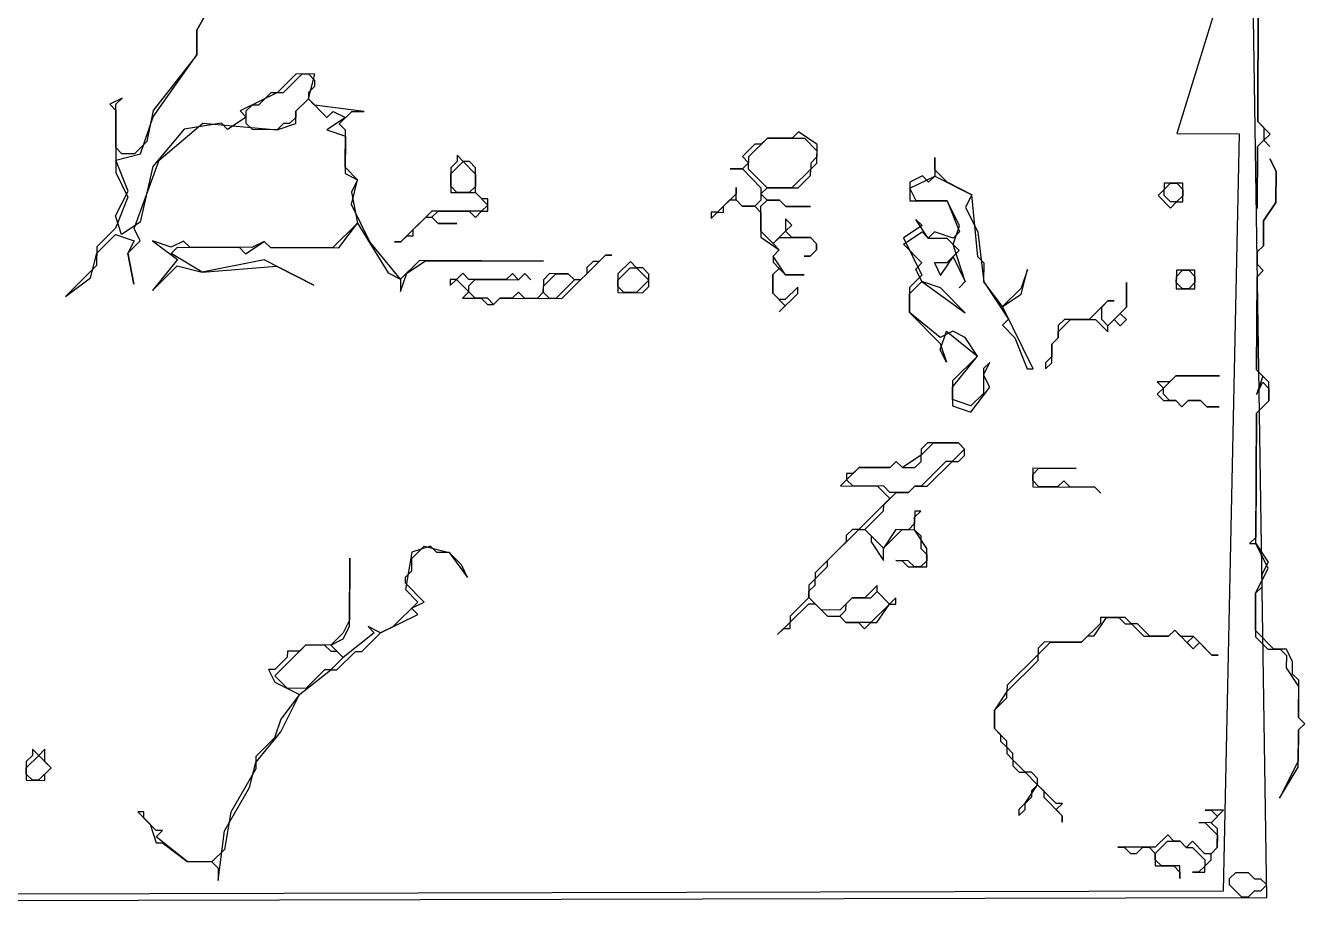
# Model space of a CAD drawing. Header units: inches. Extents: x 0 to 116, y 0 to 63.
# Drawn here: x 43.2 to 55.67, y 8.38 to 17.01 of the extents above; entities that cross this region are included whole.
import ezdxf

# ---------------------------------------------------------------- set-up
doc = ezdxf.new("R2010")
doc.units = ezdxf.units.IN

msp = doc.modelspace()

# ---------------------------------------------------------------- linework, layer by layer
for points in [[(55.15261, 34.31957), (54.97356, 20.97182), (54.00823, 21.21764), (54.97304, 20.85103), (55.02158, 18.13279), (52.60217, 17.35814), (55.02079, 17.95159), (54.4081, 15.96104), (55.01209, 15.95841), (54.85914, 8.59021), (19.58482, 8.50252), (19.45576, 34.29413), (19.34217, 8.26197), (57.45341, 7.91448), (19.34243, 8.32237), (19.51615, 34.29386), (19.58456, 8.44212), (55.28167, 8.52796), (54.90679, 33.35423), (55.22992, 24.35314), (56.92058, 24.22496), (56.85043, 21.99044), (56.98098, 24.2247), (55.23018, 24.41354)], [(55.15261, 34.31957), (54.97356, 20.97182), (54.00823, 21.21764), (54.97304, 20.85103), (55.02158, 18.13279), (52.60217, 17.35814), (55.02079, 17.95159), (54.4081, 15.96104), (55.01209, 15.95841), (54.85914, 8.59021), (19.58482, 8.50252), (19.45576, 34.29413), (19.34217, 8.26197), (57.45341, 7.91448), (19.34243, 8.32237), (19.51615, 34.29386), (19.58456, 8.44212), (55.28167, 8.52796), (54.90679, 33.35423), (55.22992, 24.35314), (56.92058, 24.22496), (56.85043, 21.99044), (56.98098, 24.2247), (55.23018, 24.41354)], [(43.58948, 14.37743), (43.83187, 14.55758), (43.89332, 14.79891), (44.07531, 14.97932), (44.25625, 14.91813), (44.19532, 14.79759), (44.2544, 14.49533), (44.19532, 14.79759), (44.31665, 14.91787), (44.25678, 15.03893), (44.50127, 15.70227), (44.92565, 16.06282), (45.65018, 15.99926), (45.83164, 16.05887), (45.83217, 16.17967), (45.95349, 16.29994), (46.1339, 16.11795), (46.19456, 16.17808), (46.3151, 16.11716), (46.13337, 15.99715), (46.31431, 15.93596), (46.31273, 15.57356), (46.43326, 15.51264), (46.37234, 15.3921), (46.43142, 15.08984), (46.18877, 14.8493), (45.58477, 14.85193), (45.52464, 14.9126), (45.40357, 14.85272), (44.79958, 14.85536), (44.73944, 14.91602), (44.61838, 14.85615), (44.43745, 14.91734), (44.67825, 14.73509), (44.43534, 14.43414), (44.67799, 14.67469), (44.91932, 14.61323), (45.64438, 14.67047), (46.00599, 14.48769), (45.52385, 14.7314), (44.91932, 14.61323), (44.61812, 14.79575), (44.67878, 14.85589), (45.28277, 14.85325), (45.34291, 14.79259), (45.52464, 14.9126), (45.58477, 14.85193), (46.24917, 14.84903), (46.43142, 15.08984), (46.73131, 14.60533), (46.85184, 14.5444), (46.85131, 14.4236), (46.91251, 14.60454), (47.09423, 14.72455), (48.24182, 14.71954), (47.03383, 14.72481), (46.85184, 14.5444), (46.55143, 14.90812), (46.37181, 15.2713), (46.43326, 15.51264), (46.31299, 15.63396), (46.31457, 15.99636), (46.25444, 16.05702), (46.37576, 16.17729), (46.49656, 16.17677), (46.01363, 16.23927), (45.95349, 16.29994), (46.01495, 16.54127), (45.83375, 16.54206), (45.65176, 16.36165), (45.28857, 16.18204), (45.34871, 16.12137), (45.16698, 16.00137), (45.10685, 16.06203), (44.74419, 16.00321), (44.44061, 15.64213), (44.31744, 15.09906), (44.13571, 14.97906), (44.0761, 15.16052), (44.19796, 15.40159), (44.07848, 15.70411), (44.32034, 15.76346), (44.44272, 16.12533), (44.86815, 16.72748), (44.8692, 16.96907), (45.17357, 17.51135), (44.8692, 16.96907), (44.86815, 16.72748), (44.44298, 16.18573), (44.38126, 15.88399), (44.25994, 15.76372), (44.13914, 15.76425), (44.079, 15.82491), (44.08085, 16.24771), (44.14151, 16.30784), (44.02045, 16.24797), (44.08058, 16.18731), (44.07795, 15.58331), (44.19769, 15.34119), (44.07558, 15.03972), (43.89359, 14.85931), (43.8928, 14.67811)], [(43.58948, 14.37743), (43.83187, 14.55758), (43.89332, 14.79891), (44.07531, 14.97932), (44.25625, 14.91813), (44.19532, 14.79759), (44.2544, 14.49533), (44.19532, 14.79759), (44.31665, 14.91787), (44.25678, 15.03893), (44.50127, 15.70227), (44.92565, 16.06282), (45.65018, 15.99926), (45.83164, 16.05887), (45.83217, 16.17967), (45.95349, 16.29994), (46.1339, 16.11795), (46.19456, 16.17808), (46.3151, 16.11716), (46.13337, 15.99715), (46.31431, 15.93596), (46.31273, 15.57356), (46.43326, 15.51264), (46.37234, 15.3921), (46.43142, 15.08984), (46.18877, 14.8493), (45.58477, 14.85193), (45.52464, 14.9126), (45.40357, 14.85272), (44.79958, 14.85536), (44.73944, 14.91602), (44.61838, 14.85615), (44.43745, 14.91734), (44.67825, 14.73509), (44.43534, 14.43414), (44.67799, 14.67469), (44.91932, 14.61323), (45.64438, 14.67047), (46.00599, 14.48769), (45.52385, 14.7314), (44.91932, 14.61323), (44.61812, 14.79575), (44.67878, 14.85589), (45.28277, 14.85325), (45.34291, 14.79259), (45.52464, 14.9126), (45.58477, 14.85193), (46.24917, 14.84903), (46.43142, 15.08984), (46.73131, 14.60533), (46.85184, 14.5444), (46.85131, 14.4236), (46.91251, 14.60454), (47.09423, 14.72455), (48.24182, 14.71954), (47.03383, 14.72481), (46.85184, 14.5444), (46.55143, 14.90812), (46.37181, 15.2713), (46.43326, 15.51264), (46.31299, 15.63396), (46.31457, 15.99636), (46.25444, 16.05702), (46.37576, 16.17729), (46.49656, 16.17677), (46.01363, 16.23927), (45.95349, 16.29994), (46.01495, 16.54127), (45.83375, 16.54206), (45.65176, 16.36165), (45.28857, 16.18204), (45.34871, 16.12137), (45.16698, 16.00137), (45.10685, 16.06203), (44.74419, 16.00321), (44.44061, 15.64213), (44.31744, 15.09906), (44.13571, 14.97906), (44.0761, 15.16052), (44.19796, 15.40159), (44.07848, 15.70411), (44.32034, 15.76346), (44.44272, 16.12533), (44.86815, 16.72748), (44.8692, 16.96907), (45.17357, 17.51135), (44.8692, 16.96907), (44.86815, 16.72748), (44.44298, 16.18573), (44.38126, 15.88399), (44.25994, 15.76372), (44.13914, 15.76425), (44.079, 15.82491), (44.08085, 16.24771), (44.14151, 16.30784), (44.02045, 16.24797), (44.08058, 16.18731), (44.07795, 15.58331), (44.19769, 15.34119), (44.07558, 15.03972), (43.89359, 14.85931), (43.8928, 14.67811)], [(46.01468, 16.48087), (46.01442, 16.42047), (45.95376, 16.36034), (45.95349, 16.29994), (45.83217, 16.17967), (45.8319, 16.11927), (45.77124, 16.05913), (45.71084, 16.05939), (45.65018, 15.99926), (45.40858, 16.00031), (45.34845, 16.06098), (45.34897, 16.18177), (45.40964, 16.24191), (45.47003, 16.24165), (45.59136, 16.36192), (45.71216, 16.36139), (45.89415, 16.5418), (45.95455, 16.54154)], [(50.72373, 15.97712), (50.66307, 15.91698), (50.42147, 15.91804), (50.36081, 15.8579), (50.30041, 15.85817), (50.17908, 15.73789), (50.23922, 15.67723), (50.17855, 15.6171), (50.05776, 15.61762), (50.17855, 15.6171), (50.35896, 15.43511), (50.35843, 15.31431), (50.29777, 15.25417), (50.17697, 15.2547), (50.11684, 15.31536), (50.11736, 15.43616), (50.1171, 15.37576), (49.93511, 15.19535), (49.87471, 15.19562), (49.87445, 15.13522), (49.93511, 15.19535), (49.99551, 15.19509), (49.99577, 15.25549), (50.05644, 15.31563), (50.11684, 15.31536), (50.17697, 15.2547), (50.29777, 15.25417), (50.35791, 15.19351), (50.35685, 14.95191), (50.53752, 14.83032), (50.47686, 14.77019), (50.4766, 14.70979), (50.53673, 14.64912), (50.47607, 14.58899), (50.47528, 14.40779), (50.59555, 14.28646), (50.53489, 14.22633), (50.71688, 14.40674), (50.71714, 14.46713), (50.59582, 14.34686), (50.53542, 14.34713), (50.47528, 14.40779), (50.47607, 14.58899), (50.53673, 14.64912), (50.59687, 14.58846), (50.77807, 14.58767), (50.59687, 14.58846), (50.47686, 14.77019), (50.53752, 14.83032), (50.47739, 14.89098), (50.53805, 14.95112), (50.84005, 14.9498), (50.90018, 14.88914), (50.89992, 14.82874), (50.83926, 14.7686), (50.77886, 14.76887), (50.83926, 14.7686), (50.89992, 14.82874), (50.90018, 14.88914), (50.84005, 14.9498), (50.65885, 14.95059), (50.59871, 15.01126), (50.65938, 15.07139), (50.59924, 15.13206), (50.59871, 15.01126), (50.47739, 14.89098), (50.35712, 15.01231), (50.35817, 15.25391), (50.41883, 15.31404), (50.53963, 15.31352), (50.59977, 15.25285), (50.84137, 15.2518), (50.59977, 15.25285), (50.53963, 15.31352), (50.41883, 15.31404), (50.3587, 15.37471), (50.41936, 15.43484), (50.72136, 15.43353), (50.84268, 15.5538), (50.84295, 15.6142), (50.90361, 15.67433), (50.9044, 15.85553)], [(50.72373, 15.97712), (50.66307, 15.91698), (50.42147, 15.91804), (50.36081, 15.8579), (50.30041, 15.85817), (50.17908, 15.73789), (50.23922, 15.67723), (50.17855, 15.6171), (50.05776, 15.61762), (50.17855, 15.6171), (50.35896, 15.43511), (50.35843, 15.31431), (50.29777, 15.25417), (50.17697, 15.2547), (50.11684, 15.31536), (50.11736, 15.43616), (50.1171, 15.37576), (49.93511, 15.19535), (49.87471, 15.19562), (49.87445, 15.13522), (49.93511, 15.19535), (49.99551, 15.19509), (49.99577, 15.25549), (50.05644, 15.31563), (50.11684, 15.31536), (50.17697, 15.2547), (50.29777, 15.25417), (50.35791, 15.19351), (50.35685, 14.95191), (50.53752, 14.83032), (50.47686, 14.77019), (50.4766, 14.70979), (50.53673, 14.64912), (50.47607, 14.58899), (50.47528, 14.40779), (50.59555, 14.28646), (50.53489, 14.22633), (50.71688, 14.40674), (50.71714, 14.46713), (50.59582, 14.34686), (50.53542, 14.34713), (50.47528, 14.40779), (50.47607, 14.58899), (50.53673, 14.64912), (50.59687, 14.58846), (50.77807, 14.58767), (50.59687, 14.58846), (50.47686, 14.77019), (50.53752, 14.83032), (50.47739, 14.89098), (50.53805, 14.95112), (50.84005, 14.9498), (50.90018, 14.88914), (50.89992, 14.82874), (50.83926, 14.7686), (50.77886, 14.76887), (50.83926, 14.7686), (50.89992, 14.82874), (50.90018, 14.88914), (50.84005, 14.9498), (50.65885, 14.95059), (50.59871, 15.01126), (50.65938, 15.07139), (50.59924, 15.13206), (50.59871, 15.01126), (50.47739, 14.89098), (50.35712, 15.01231), (50.35817, 15.25391), (50.41883, 15.31404), (50.53963, 15.31352), (50.59977, 15.25285), (50.84137, 15.2518), (50.59977, 15.25285), (50.53963, 15.31352), (50.41883, 15.31404), (50.3587, 15.37471), (50.41936, 15.43484), (50.72136, 15.43353), (50.84268, 15.5538), (50.84295, 15.6142), (50.90361, 15.67433), (50.9044, 15.85553)], [(50.42147, 15.91804), (50.78387, 15.91646), (50.90414, 15.79513), (50.90387, 15.73473), (50.84321, 15.6746), (50.84295, 15.6142), (50.66096, 15.43379), (50.41936, 15.43484), (50.23895, 15.61683), (50.23948, 15.73763)], [(47.58138, 15.62843), (47.52124, 15.68909), (47.46084, 15.68935), (47.40071, 15.75002), (47.40044, 15.68962), (47.33978, 15.62948), (47.33873, 15.38788), (47.58032, 15.38683), (47.7006, 15.2655), (47.63993, 15.20537), (47.15674, 15.20748), (46.85342, 14.9068), (46.79302, 14.90706), (46.85342, 14.9068), (46.91409, 14.96693), (46.97449, 14.96667), (46.97475, 15.02707), (47.09608, 15.14734), (47.15647, 15.14708), (47.21661, 15.08641), (47.39781, 15.08562), (47.21661, 15.08641), (47.15647, 15.14708), (47.21714, 15.20721), (47.51913, 15.2059), (47.57927, 15.14523), (47.63993, 15.20537), (47.70033, 15.20511), (47.70086, 15.3259), (47.64046, 15.32617), (47.58032, 15.38683)], [(47.58138, 15.62843), (47.52124, 15.68909), (47.46084, 15.68935), (47.40071, 15.75002), (47.40044, 15.68962), (47.33978, 15.62948), (47.33873, 15.38788), (47.58032, 15.38683), (47.7006, 15.2655), (47.63993, 15.20537), (47.15674, 15.20748), (46.85342, 14.9068), (46.79302, 14.90706), (46.85342, 14.9068), (46.91409, 14.96693), (46.97449, 14.96667), (46.97475, 15.02707), (47.09608, 15.14734), (47.15647, 15.14708), (47.21661, 15.08641), (47.39781, 15.08562), (47.21661, 15.08641), (47.15647, 15.14708), (47.21714, 15.20721), (47.51913, 15.2059), (47.57927, 15.14523), (47.63993, 15.20537), (47.70033, 15.20511), (47.70086, 15.3259), (47.64046, 15.32617), (47.58032, 15.38683)], [(52.05146, 15.72972), (52.05067, 15.54853), (51.99001, 15.48839), (51.92987, 15.54905), (51.80881, 15.48918), (51.80802, 15.30798), (52.17042, 15.3064), (52.2899, 15.00388), (52.22924, 14.94374), (52.0483, 15.00493), (51.98764, 14.9448), (51.86763, 15.12652), (51.92777, 15.06586), (51.74604, 14.94585), (51.92566, 14.58266), (51.80433, 14.46239), (51.80328, 14.22079), (52.10396, 13.91748), (52.16357, 13.73602), (52.10369, 13.85708), (52.16488, 14.03801), (52.46583, 13.7951), (52.22317, 13.55455), (52.22212, 13.31296), (52.40305, 13.25177), (52.58531, 13.49257), (52.52543, 13.61364), (52.58636, 13.73417), (52.5257, 13.67404), (52.52464, 13.43244), (52.40332, 13.31217), (52.22238, 13.37336), (52.22291, 13.49416), (52.46583, 13.7951), (52.34582, 13.97682), (52.22528, 14.03775), (52.10422, 13.97788), (51.80328, 14.22079), (51.80407, 14.40199), (51.92539, 14.52226), (52.34687, 14.21842), (52.10633, 14.46107), (51.92539, 14.52226), (51.86552, 14.64333), (51.92618, 14.70346), (51.74578, 14.88545), (51.9275, 15.00546), (51.98764, 14.9448), (52.16884, 14.94401), (52.28911, 14.82268), (52.16778, 14.70241), (52.04698, 14.70293), (52.10686, 14.58187), (52.22845, 14.76254), (52.34819, 14.52042), (52.28753, 14.46028), (52.34819, 14.52042), (52.22897, 14.88334), (52.29016, 15.06428), (52.17042, 15.3064), (51.86842, 15.30772), (51.80855, 15.42878), (52.05067, 15.54853), (52.41228, 15.36575), (52.35135, 15.24521), (52.4711, 15.00309), (52.52939, 14.51963), (52.7694, 14.15618), (52.70874, 14.09604), (52.82901, 13.97472), (52.94849, 13.67219), (53.00889, 13.67193), (52.70953, 14.27724), (52.89126, 14.39725), (52.95271, 14.63858), (52.89152, 14.45765), (52.70953, 14.27724), (52.52939, 14.51963), (52.53018, 14.70083), (52.47004, 14.76149), (52.41228, 15.36575), (52.17121, 15.4876), (52.05094, 15.60893)], [(52.05146, 15.72972), (52.05067, 15.54853), (51.99001, 15.48839), (51.92987, 15.54905), (51.80881, 15.48918), (51.80802, 15.30798), (52.17042, 15.3064), (52.2899, 15.00388), (52.22924, 14.94374), (52.0483, 15.00493), (51.98764, 14.9448), (51.86763, 15.12652), (51.92777, 15.06586), (51.74604, 14.94585), (51.92566, 14.58266), (51.80433, 14.46239), (51.80328, 14.22079), (52.10396, 13.91748), (52.16357, 13.73602), (52.10369, 13.85708), (52.16488, 14.03801), (52.46583, 13.7951), (52.22317, 13.55455), (52.22212, 13.31296), (52.40305, 13.25177), (52.58531, 13.49257), (52.52543, 13.61364), (52.58636, 13.73417), (52.5257, 13.67404), (52.52464, 13.43244), (52.40332, 13.31217), (52.22238, 13.37336), (52.22291, 13.49416), (52.46583, 13.7951), (52.34582, 13.97682), (52.22528, 14.03775), (52.10422, 13.97788), (51.80328, 14.22079), (51.80407, 14.40199), (51.92539, 14.52226), (52.34687, 14.21842), (52.10633, 14.46107), (51.92539, 14.52226), (51.86552, 14.64333), (51.92618, 14.70346), (51.74578, 14.88545), (51.9275, 15.00546), (51.98764, 14.9448), (52.16884, 14.94401), (52.28911, 14.82268), (52.16778, 14.70241), (52.04698, 14.70293), (52.10686, 14.58187), (52.22845, 14.76254), (52.34819, 14.52042), (52.28753, 14.46028), (52.34819, 14.52042), (52.22897, 14.88334), (52.29016, 15.06428), (52.17042, 15.3064), (51.86842, 15.30772), (51.80855, 15.42878), (52.05067, 15.54853), (52.41228, 15.36575), (52.35135, 15.24521), (52.4711, 15.00309), (52.52939, 14.51963), (52.7694, 14.15618), (52.70874, 14.09604), (52.82901, 13.97472), (52.94849, 13.67219), (53.00889, 13.67193), (52.70953, 14.27724), (52.89126, 14.39725), (52.95271, 14.63858), (52.89152, 14.45765), (52.70953, 14.27724), (52.52939, 14.51963), (52.53018, 14.70083), (52.47004, 14.76149), (52.41228, 15.36575), (52.17121, 15.4876), (52.05094, 15.60893)], [(55.31303, 15.71549), (55.3729, 15.59443), (55.37159, 15.29243), (55.25, 15.11176), (55.24894, 14.87016), (55.18828, 14.81003), (55.18775, 14.68923), (55.24789, 14.62857), (55.18723, 14.56843), (55.18327, 13.66244), (55.24341, 13.60178), (55.18222, 13.42084), (55.24315, 13.54138), (55.30328, 13.48071), (55.30275, 13.35992), (55.18143, 13.23964), (55.17616, 12.03166), (55.11549, 11.97152), (55.17589, 11.97126), (55.2959, 11.78953), (55.23498, 11.669), (55.23445, 11.5482), (55.17379, 11.48806), (55.17194, 11.06526), (55.29221, 10.94394), (55.41301, 10.94341), (55.47315, 10.88275), (55.47262, 10.76195), (55.59263, 10.58022), (55.59131, 10.27823), (55.65145, 10.21756), (55.59078, 10.15743), (55.58947, 9.85543), (55.40669, 9.49383), (55.5892, 9.79503), (55.59078, 10.15743), (55.65145, 10.21756), (55.59131, 10.27823), (55.59289, 10.64062), (55.53276, 10.70129), (55.53328, 10.82209), (55.47341, 10.94315), (55.35261, 10.94368), (55.1722, 11.12566), (55.17379, 11.48806), (55.29564, 11.72913), (55.17589, 11.97126), (55.18143, 13.23964), (55.30275, 13.35992), (55.30354, 13.54111), (55.18327, 13.66244), (55.18723, 14.56843), (55.24789, 14.62857), (55.18775, 14.68923), (55.18828, 14.81003), (55.24894, 14.87016), (55.25, 15.11176), (55.37159, 15.29243), (55.3729, 15.59443)], [(55.31303, 15.71549), (55.3729, 15.59443), (55.37159, 15.29243), (55.25, 15.11176), (55.24894, 14.87016), (55.18828, 14.81003), (55.18775, 14.68923), (55.24789, 14.62857), (55.18723, 14.56843), (55.18327, 13.66244), (55.24341, 13.60178), (55.18222, 13.42084), (55.24315, 13.54138), (55.30328, 13.48071), (55.30275, 13.35992), (55.18143, 13.23964), (55.17616, 12.03166), (55.11549, 11.97152), (55.17589, 11.97126), (55.2959, 11.78953), (55.23498, 11.669), (55.23445, 11.5482), (55.17379, 11.48806), (55.17194, 11.06526), (55.29221, 10.94394), (55.41301, 10.94341), (55.47315, 10.88275), (55.47262, 10.76195), (55.59263, 10.58022), (55.59131, 10.27823), (55.65145, 10.21756), (55.59078, 10.15743), (55.58947, 9.85543), (55.40669, 9.49383), (55.5892, 9.79503), (55.59078, 10.15743), (55.65145, 10.21756), (55.59131, 10.27823), (55.59289, 10.64062), (55.53276, 10.70129), (55.53328, 10.82209), (55.47341, 10.94315), (55.35261, 10.94368), (55.1722, 11.12566), (55.17379, 11.48806), (55.29564, 11.72913), (55.17589, 11.97126), (55.18143, 13.23964), (55.30275, 13.35992), (55.30354, 13.54111), (55.18327, 13.66244), (55.18723, 14.56843), (55.24789, 14.62857), (55.18775, 14.68923), (55.18828, 14.81003), (55.24894, 14.87016), (55.25, 15.11176), (55.37159, 15.29243), (55.3729, 15.59443)], [(47.46084, 15.68935), (47.58112, 15.56803), (47.58059, 15.44723), (47.51993, 15.38709), (47.39913, 15.38762), (47.33899, 15.44828), (47.33952, 15.56908)], [(54.28519, 15.47838), (54.28492, 15.41798), (54.22426, 15.35784), (54.34453, 15.23651), (54.4052, 15.29665), (54.4656, 15.29639), (54.46639, 15.47759)], [(54.28519, 15.47838), (54.28492, 15.41798), (54.22426, 15.35784), (54.34453, 15.23651), (54.4052, 15.29665), (54.4656, 15.29639), (54.46639, 15.47759)], [(54.28492, 15.41798), (54.34559, 15.47811), (54.40599, 15.47785), (54.46612, 15.41719), (54.46586, 15.35679), (54.4052, 15.29665), (54.3448, 15.29691), (54.28466, 15.35758)], [(48.90648, 14.77704), (48.84608, 14.7773), (48.78541, 14.71717), (48.72501, 14.71743), (48.66435, 14.65729), (48.66409, 14.59689), (48.60343, 14.53676), (48.54303, 14.53702), (48.48289, 14.59768), (48.30169, 14.59848), (48.24103, 14.53834), (48.2405, 14.41754), (48.17984, 14.3574), (48.05904, 14.35793), (47.9989, 14.41859), (47.93824, 14.35846), (47.81744, 14.35899), (47.75678, 14.29885), (47.69664, 14.35951), (47.57584, 14.36004), (47.51571, 14.4207), (47.51597, 14.4811), (47.57664, 14.54124), (47.99943, 14.53939), (48.06009, 14.59953), (48.12023, 14.53887), (48.06009, 14.59953), (47.99943, 14.53939), (47.9393, 14.60006), (47.87863, 14.53992), (47.51624, 14.5415), (47.4561, 14.60217), (47.39544, 14.54203), (47.33504, 14.54229), (47.33477, 14.48189), (47.39544, 14.54203), (47.51571, 14.4207), (47.45505, 14.36057), (47.63624, 14.35978), (47.69638, 14.29911), (47.75678, 14.29885), (47.81744, 14.35899), (48.42144, 14.35635), (48.84608, 14.7773)], [(48.90648, 14.77704), (48.84608, 14.7773), (48.78541, 14.71717), (48.72501, 14.71743), (48.66435, 14.65729), (48.66409, 14.59689), (48.60343, 14.53676), (48.54303, 14.53702), (48.48289, 14.59768), (48.30169, 14.59848), (48.24103, 14.53834), (48.2405, 14.41754), (48.17984, 14.3574), (48.05904, 14.35793), (47.9989, 14.41859), (47.93824, 14.35846), (47.81744, 14.35899), (47.75678, 14.29885), (47.69664, 14.35951), (47.57584, 14.36004), (47.51571, 14.4207), (47.51597, 14.4811), (47.57664, 14.54124), (47.99943, 14.53939), (48.06009, 14.59953), (48.12023, 14.53887), (48.06009, 14.59953), (47.99943, 14.53939), (47.9393, 14.60006), (47.87863, 14.53992), (47.51624, 14.5415), (47.4561, 14.60217), (47.39544, 14.54203), (47.33504, 14.54229), (47.33477, 14.48189), (47.39544, 14.54203), (47.51571, 14.4207), (47.45505, 14.36057), (47.63624, 14.35978), (47.69638, 14.29911), (47.75678, 14.29885), (47.81744, 14.35899), (48.42144, 14.35635), (48.84608, 14.7773)], [(49.26808, 14.59426), (49.20795, 14.65492), (49.14755, 14.65519), (49.08741, 14.71585), (48.96609, 14.59558), (48.96529, 14.41438), (49.20689, 14.41332), (49.26756, 14.47346)], [(49.26808, 14.59426), (49.20795, 14.65492), (49.14755, 14.65519), (49.08741, 14.71585), (48.96609, 14.59558), (48.96529, 14.41438), (49.20689, 14.41332), (49.26756, 14.47346)], [(48.48289, 14.59768), (48.54303, 14.53702), (48.36104, 14.35661), (48.30064, 14.35688), (48.2405, 14.41754), (48.24077, 14.47794), (48.36209, 14.59821)], [(49.08715, 14.65545), (49.14755, 14.65519), (49.26782, 14.53386), (49.14649, 14.41359), (49.02569, 14.41411), (48.96556, 14.47478), (48.96582, 14.53518)], [(54.4023, 14.63226), (54.40151, 14.45106), (54.5827, 14.45027), (54.5835, 14.63147)], [(54.4023, 14.63226), (54.40151, 14.45106), (54.5827, 14.45027), (54.5835, 14.63147)], [(54.40203, 14.57186), (54.4627, 14.63199), (54.5231, 14.63173), (54.58323, 14.57107), (54.58297, 14.51067), (54.52231, 14.45053), (54.46191, 14.4508), (54.40177, 14.51146)], [(53.91857, 14.51357), (53.91752, 14.27197), (53.73553, 14.09156), (53.6754, 14.15222), (53.67592, 14.27302), (53.73659, 14.33316), (53.79699, 14.3329), (53.73659, 14.33316), (53.5546, 14.15275), (53.313, 14.15381), (53.25234, 14.09367), (53.25181, 13.97287), (53.19115, 13.91273), (53.19062, 13.79194), (53.12996, 13.7318), (53.12969, 13.6714), (53.19036, 13.73154), (53.19115, 13.91273), (53.25181, 13.97287), (53.25207, 14.03327), (53.3734, 14.15354), (53.615, 14.15249), (53.73527, 14.03116), (53.73553, 14.09156), (53.79619, 14.1517), (53.85633, 14.09103), (53.91699, 14.15117), (53.85686, 14.21183), (53.91752, 14.27197)], [(53.91857, 14.51357), (53.91752, 14.27197), (53.73553, 14.09156), (53.6754, 14.15222), (53.67592, 14.27302), (53.73659, 14.33316), (53.79699, 14.3329), (53.73659, 14.33316), (53.5546, 14.15275), (53.313, 14.15381), (53.25234, 14.09367), (53.25181, 13.97287), (53.19115, 13.91273), (53.19062, 13.79194), (53.12996, 13.7318), (53.12969, 13.6714), (53.19036, 13.73154), (53.19115, 13.91273), (53.25181, 13.97287), (53.25207, 14.03327), (53.3734, 14.15354), (53.615, 14.15249), (53.73527, 14.03116), (53.73553, 14.09156), (53.79619, 14.1517), (53.85633, 14.09103), (53.91699, 14.15117), (53.85686, 14.21183), (53.91752, 14.27197)], [(54.21636, 13.54586), (54.27649, 13.48519), (54.21583, 13.42506), (54.27596, 13.3644), (54.39676, 13.36387), (54.4569, 13.30321), (54.51756, 13.36334), (54.63836, 13.36281), (54.6985, 13.30215), (54.8193, 13.30162), (54.6985, 13.30215), (54.63836, 13.36281), (54.51756, 13.36334), (54.4569, 13.30321), (54.39676, 13.36387), (54.33636, 13.36413), (54.27623, 13.4248), (54.27649, 13.48519), (54.39782, 13.60547), (54.82061, 13.60362), (54.39782, 13.60547), (54.33715, 13.54533)], [(54.21636, 13.54586), (54.27649, 13.48519), (54.21583, 13.42506), (54.27596, 13.3644), (54.39676, 13.36387), (54.4569, 13.30321), (54.51756, 13.36334), (54.63836, 13.36281), (54.6985, 13.30215), (54.8193, 13.30162), (54.6985, 13.30215), (54.63836, 13.36281), (54.51756, 13.36334), (54.4569, 13.30321), (54.39676, 13.36387), (54.33636, 13.36413), (54.27623, 13.4248), (54.27649, 13.48519), (54.39782, 13.60547), (54.82061, 13.60362), (54.39782, 13.60547), (54.33715, 13.54533)], [(52.28094, 12.9503), (51.97894, 12.95161), (51.91828, 12.89148), (51.91801, 12.83108), (51.73629, 12.71107), (51.67615, 12.77173), (51.61549, 12.7116), (51.31349, 12.71292), (51.25283, 12.65278), (51.19243, 12.65304), (51.19217, 12.59264), (51.1315, 12.53251), (51.4939, 12.53093), (51.61417, 12.4096), (51.31086, 12.10892), (51.25046, 12.10919), (51.1898, 12.04905), (51.18953, 11.98865), (50.88622, 11.68797), (50.88595, 11.62757), (50.82529, 11.56744), (50.82476, 11.44664), (50.64277, 11.26623), (50.64251, 11.20583), (50.52118, 11.08556), (50.58185, 11.14569), (50.64225, 11.14543), (50.64251, 11.20583), (50.8245, 11.38624), (50.8849, 11.38597), (51.00517, 11.26465), (51.12597, 11.26412), (51.18611, 11.20346), (51.3069, 11.20293), (51.36704, 11.14227), (51.4277, 11.2024), (51.4881, 11.20214), (51.60969, 11.38281), (51.67009, 11.38255), (51.67036, 11.44295), (51.60969, 11.38281), (51.48942, 11.50414), (51.48968, 11.56454), (51.36836, 11.44426), (51.24756, 11.44479), (51.12623, 11.32452), (50.94504, 11.32531), (50.82476, 11.44664), (50.82503, 11.50704), (50.88569, 11.56717), (50.88595, 11.62757), (51.00728, 11.74784), (51.00754, 11.80824), (51.31086, 12.10892), (51.37126, 12.10866), (51.43139, 12.048), (51.43113, 11.9876), (51.55114, 11.80587), (51.55166, 11.92667), (51.73365, 12.10708), (51.85445, 12.10655), (51.91459, 12.04589), (51.91406, 11.92509), (51.9742, 11.86443), (51.97393, 11.80403), (51.91327, 11.74389), (51.85287, 11.74415), (51.79274, 11.80482), (51.67194, 11.80534), (51.73234, 11.80508), (51.79247, 11.74442), (51.97367, 11.74363), (51.97446, 11.92482), (51.85445, 12.10655), (51.85498, 12.22735), (51.91564, 12.28748), (51.85524, 12.28775), (51.85472, 12.16695), (51.79405, 12.10681), (51.67325, 12.10734), (51.55166, 11.92667), (51.37126, 12.10866), (51.55325, 12.28907), (51.55351, 12.34947), (51.67484, 12.46974), (51.79563, 12.46921), (51.8563, 12.52935), (51.9771, 12.52882), (52.21975, 12.76936), (52.28015, 12.7691), (52.34081, 12.82923), (52.34107, 12.88963)], [(52.28094, 12.9503), (51.97894, 12.95161), (51.91828, 12.89148), (51.91801, 12.83108), (51.73629, 12.71107), (51.67615, 12.77173), (51.61549, 12.7116), (51.31349, 12.71292), (51.25283, 12.65278), (51.19243, 12.65304), (51.19217, 12.59264), (51.1315, 12.53251), (51.4939, 12.53093), (51.61417, 12.4096), (51.31086, 12.10892), (51.25046, 12.10919), (51.1898, 12.04905), (51.18953, 11.98865), (50.88622, 11.68797), (50.88595, 11.62757), (50.82529, 11.56744), (50.82476, 11.44664), (50.64277, 11.26623), (50.64251, 11.20583), (50.52118, 11.08556), (50.58185, 11.14569), (50.64225, 11.14543), (50.64251, 11.20583), (50.8245, 11.38624), (50.8849, 11.38597), (51.00517, 11.26465), (51.12597, 11.26412), (51.18611, 11.20346), (51.3069, 11.20293), (51.36704, 11.14227), (51.4277, 11.2024), (51.4881, 11.20214), (51.60969, 11.38281), (51.67009, 11.38255), (51.67036, 11.44295), (51.60969, 11.38281), (51.48942, 11.50414), (51.48968, 11.56454), (51.36836, 11.44426), (51.24756, 11.44479), (51.12623, 11.32452), (50.94504, 11.32531), (50.82476, 11.44664), (50.82503, 11.50704), (50.88569, 11.56717), (50.88595, 11.62757), (51.00728, 11.74784), (51.00754, 11.80824), (51.31086, 12.10892), (51.37126, 12.10866), (51.43139, 12.048), (51.43113, 11.9876), (51.55114, 11.80587), (51.55166, 11.92667), (51.73365, 12.10708), (51.85445, 12.10655), (51.91459, 12.04589), (51.91406, 11.92509), (51.9742, 11.86443), (51.97393, 11.80403), (51.91327, 11.74389), (51.85287, 11.74415), (51.79274, 11.80482), (51.67194, 11.80534), (51.73234, 11.80508), (51.79247, 11.74442), (51.97367, 11.74363), (51.97446, 11.92482), (51.85445, 12.10655), (51.85498, 12.22735), (51.91564, 12.28748), (51.85524, 12.28775), (51.85472, 12.16695), (51.79405, 12.10681), (51.67325, 12.10734), (51.55166, 11.92667), (51.37126, 12.10866), (51.55325, 12.28907), (51.55351, 12.34947), (51.67484, 12.46974), (51.79563, 12.46921), (51.8563, 12.52935), (51.9771, 12.52882), (52.21975, 12.76936), (52.28015, 12.7691), (52.34081, 12.82923), (52.34107, 12.88963)], [(52.34107, 12.88963), (52.21975, 12.76936), (52.15935, 12.76963), (51.9167, 12.52908), (51.8563, 12.52935), (51.79563, 12.46921), (51.61444, 12.47), (51.5543, 12.53066), (51.2523, 12.53198), (51.19217, 12.59264), (51.31349, 12.71292), (51.61549, 12.7116), (51.67615, 12.77173), (51.73629, 12.71107), (51.85709, 12.71054), (51.91775, 12.77068), (51.91801, 12.83108), (52.03934, 12.95135), (52.28094, 12.9503)], [(53.00468, 12.70554), (53.00389, 12.52434), (53.60788, 12.5217), (53.66802, 12.46104), (53.60788, 12.5217), (53.36628, 12.52276), (53.30615, 12.58342), (53.24548, 12.52328), (53.06429, 12.52407), (53.00415, 12.58474), (53.00441, 12.64514), (53.06508, 12.70527), (53.42747, 12.70369)], [(53.00468, 12.70554), (53.00389, 12.52434), (53.60788, 12.5217), (53.66802, 12.46104), (53.60788, 12.5217), (53.36628, 12.52276), (53.30615, 12.58342), (53.24548, 12.52328), (53.06429, 12.52407), (53.00415, 12.58474), (53.00441, 12.64514), (53.06508, 12.70527), (53.42747, 12.70369)], [(47.44371, 11.76339), (47.32344, 11.88472), (47.20264, 11.88525), (47.14251, 11.94591), (46.96104, 11.8863), (46.89906, 11.52417), (47.01934, 11.40284), (46.77668, 11.1623), (46.65562, 11.10242), (46.53509, 11.16335), (46.59522, 11.10269), (46.29217, 10.86241), (46.1719, 10.98373), (46.29296, 11.04361), (46.35389, 11.16414), (46.35679, 11.82854), (46.35415, 11.22454), (46.29323, 11.10401), (46.1719, 10.98373), (45.9303, 10.98479), (45.86964, 10.92465), (45.74884, 10.92518), (45.74858, 10.86478), (45.62725, 10.74451), (45.56685, 10.74477), (45.62672, 10.62371), (45.86779, 10.50186), (45.68554, 10.26105), (45.62435, 10.08011), (45.44236, 9.89971), (45.44184, 9.77891), (45.19839, 9.35717), (45.13641, 8.99503), (45.01509, 8.87476), (44.77349, 8.87582), (44.47255, 9.11873), (44.53321, 9.17887), (44.47281, 9.17913), (44.35254, 9.30046), (44.3528, 9.36086), (44.2924, 9.36112), (44.41267, 9.23979), (44.47228, 9.05833), (44.53268, 9.05807), (44.77349, 8.87582), (45.01509, 8.87476), (45.07522, 8.8141), (45.07469, 8.6933), (45.1372, 9.17623), (45.38065, 9.59797), (45.4421, 9.83931), (45.68501, 10.14025), (45.86779, 10.50186), (46.17085, 10.74214), (46.23124, 10.74187), (46.41323, 10.92228), (46.47363, 10.92202), (46.65562, 11.10242), (47.01881, 11.28204), (46.95867, 11.3427), (47.07974, 11.40258), (46.89933, 11.58457), (46.89959, 11.64497), (46.96025, 11.7051), (46.96078, 11.8259), (47.08211, 11.94617), (47.32344, 11.88472), (47.50359, 11.64233)], [(47.44371, 11.76339), (47.32344, 11.88472), (47.20264, 11.88525), (47.14251, 11.94591), (46.96104, 11.8863), (46.89906, 11.52417), (47.01934, 11.40284), (46.77668, 11.1623), (46.65562, 11.10242), (46.53509, 11.16335), (46.59522, 11.10269), (46.29217, 10.86241), (46.1719, 10.98373), (46.29296, 11.04361), (46.35389, 11.16414), (46.35679, 11.82854), (46.35415, 11.22454), (46.29323, 11.10401), (46.1719, 10.98373), (45.9303, 10.98479), (45.86964, 10.92465), (45.74884, 10.92518), (45.74858, 10.86478), (45.62725, 10.74451), (45.56685, 10.74477), (45.62672, 10.62371), (45.86779, 10.50186), (45.68554, 10.26105), (45.62435, 10.08011), (45.44236, 9.89971), (45.44184, 9.77891), (45.19839, 9.35717), (45.13641, 8.99503), (45.01509, 8.87476), (44.77349, 8.87582), (44.47255, 9.11873), (44.53321, 9.17887), (44.47281, 9.17913), (44.35254, 9.30046), (44.3528, 9.36086), (44.2924, 9.36112), (44.41267, 9.23979), (44.47228, 9.05833), (44.53268, 9.05807), (44.77349, 8.87582), (45.01509, 8.87476), (45.07522, 8.8141), (45.07469, 8.6933), (45.1372, 9.17623), (45.38065, 9.59797), (45.4421, 9.83931), (45.68501, 10.14025), (45.86779, 10.50186), (46.17085, 10.74214), (46.23124, 10.74187), (46.41323, 10.92228), (46.47363, 10.92202), (46.65562, 11.10242), (47.01881, 11.28204), (46.95867, 11.3427), (47.07974, 11.40258), (46.89933, 11.58457), (46.89959, 11.64497), (46.96025, 11.7051), (46.96078, 11.8259), (47.08211, 11.94617), (47.32344, 11.88472), (47.50359, 11.64233)], [(51.60969, 11.38281), (51.4277, 11.2024), (51.18611, 11.20346), (51.12597, 11.26412), (51.18663, 11.32426), (51.1869, 11.38466), (51.24756, 11.44479), (51.42876, 11.444), (51.48942, 11.50414)], [(54.80875, 10.88565), (54.74835, 10.88591), (54.56795, 11.0679), (54.44715, 11.06843), (54.38701, 11.12909), (54.32635, 11.06895), (54.14515, 11.06974), (54.02488, 11.19107), (53.96448, 11.19133), (53.90434, 11.252), (53.66275, 11.25305), (53.66248, 11.19265), (53.48049, 11.01224), (53.1181, 11.01383), (53.05743, 10.95369), (53.05717, 10.89329), (52.75386, 10.59261), (52.75359, 10.53221), (52.632, 10.35154), (52.63121, 10.17034), (52.69135, 10.10968), (52.69108, 10.04928), (52.75122, 9.98862), (52.75096, 9.92822), (52.81109, 9.86755), (52.81083, 9.80716), (52.87096, 9.74649), (52.93136, 9.74623), (53.05164, 9.6249), (52.99097, 9.56477), (52.99071, 9.50437), (52.86938, 9.3841), (52.86912, 9.3237), (52.92978, 9.38383), (52.93005, 9.44423), (53.05164, 9.6249), (53.11177, 9.56424), (53.11151, 9.50384), (53.29192, 9.32185), (53.29165, 9.26145), (53.29192, 9.32185), (53.23178, 9.38251), (53.29244, 9.44265), (53.23204, 9.44291), (53.05164, 9.6249), (53.0519, 9.6853), (52.99176, 9.74596), (52.93136, 9.74623), (52.81109, 9.86755), (52.81136, 9.92795), (52.75122, 9.98862), (52.75148, 10.04902), (52.63121, 10.17034), (52.632, 10.35154), (52.75333, 10.47181), (52.75359, 10.53221), (53.05691, 10.83289), (53.05717, 10.89329), (53.1785, 11.01356), (53.48049, 11.01224), (53.54116, 11.07238), (53.60156, 11.07212), (53.72315, 11.25279), (53.84394, 11.25226), (53.90408, 11.1916), (53.96448, 11.19133), (54.08475, 11.07001), (54.32635, 11.06895), (54.38701, 11.12909), (54.56742, 10.9471), (54.62808, 11.00724), (54.74835, 10.88591)], [(54.80875, 10.88565), (54.74835, 10.88591), (54.56795, 11.0679), (54.44715, 11.06843), (54.38701, 11.12909), (54.32635, 11.06895), (54.14515, 11.06974), (54.02488, 11.19107), (53.96448, 11.19133), (53.90434, 11.252), (53.66275, 11.25305), (53.66248, 11.19265), (53.48049, 11.01224), (53.1181, 11.01383), (53.05743, 10.95369), (53.05717, 10.89329), (52.75386, 10.59261), (52.75359, 10.53221), (52.632, 10.35154), (52.63121, 10.17034), (52.69135, 10.10968), (52.69108, 10.04928), (52.75122, 9.98862), (52.75096, 9.92822), (52.81109, 9.86755), (52.81083, 9.80716), (52.87096, 9.74649), (52.93136, 9.74623), (53.05164, 9.6249), (52.99097, 9.56477), (52.99071, 9.50437), (52.86938, 9.3841), (52.86912, 9.3237), (52.92978, 9.38383), (52.93005, 9.44423), (53.05164, 9.6249), (53.11177, 9.56424), (53.11151, 9.50384), (53.29192, 9.32185), (53.29165, 9.26145), (53.29192, 9.32185), (53.23178, 9.38251), (53.29244, 9.44265), (53.23204, 9.44291), (53.05164, 9.6249), (53.0519, 9.6853), (52.99176, 9.74596), (52.93136, 9.74623), (52.81109, 9.86755), (52.81136, 9.92795), (52.75122, 9.98862), (52.75148, 10.04902), (52.63121, 10.17034), (52.632, 10.35154), (52.75333, 10.47181), (52.75359, 10.53221), (53.05691, 10.83289), (53.05717, 10.89329), (53.1785, 11.01356), (53.48049, 11.01224), (53.54116, 11.07238), (53.60156, 11.07212), (53.72315, 11.25279), (53.84394, 11.25226), (53.90408, 11.1916), (53.96448, 11.19133), (54.08475, 11.07001), (54.32635, 11.06895), (54.38701, 11.12909), (54.56742, 10.9471), (54.62808, 11.00724), (54.74835, 10.88591)], [(46.29217, 10.86241), (46.17085, 10.74214), (46.11045, 10.7424), (45.92846, 10.56199), (45.74726, 10.56278), (45.62699, 10.68411), (45.9303, 10.98479), (46.1115, 10.984), (46.17164, 10.92333), (46.23204, 10.92307)], [(54.50728, 11.00776), (54.56795, 11.0679), (54.62808, 11.00724), (54.56742, 10.9471)], [(43.26825, 9.96959), (43.26798, 9.90919), (43.20732, 9.84906), (43.20653, 9.66786), (43.38773, 9.66707), (43.38799, 9.72747), (43.44865, 9.7876), (43.38852, 9.84827), (43.38905, 9.96907), (43.32838, 9.90893)], [(43.26825, 9.96959), (43.26798, 9.90919), (43.20732, 9.84906), (43.20653, 9.66786), (43.38773, 9.66707), (43.38799, 9.72747), (43.44865, 9.7876), (43.38852, 9.84827), (43.38905, 9.96907), (43.32838, 9.90893)], [(43.32838, 9.90893), (43.44865, 9.7876), (43.32733, 9.66733), (43.26693, 9.6676), (43.20679, 9.72826), (43.20706, 9.78866)], [(54.86256, 9.3754), (54.68137, 9.37619), (54.74177, 9.37593), (54.8019, 9.31526), (54.74124, 9.25513), (54.62044, 9.25565), (54.68084, 9.25539), (54.80111, 9.13406), (54.80058, 9.01327), (54.73992, 8.95313), (54.67952, 8.95339), (54.55925, 9.07472), (54.49859, 9.01458), (54.43845, 9.07525), (54.37805, 9.07551), (54.31792, 9.13617), (54.19659, 9.0159), (53.83419, 9.01748), (53.89459, 9.01722), (53.95473, 8.95656), (54.01513, 8.95629), (54.07579, 9.01643), (54.13619, 9.01616), (54.19633, 8.9555), (54.1958, 8.8347), (54.377, 8.83391), (54.43713, 8.77325), (54.43687, 8.71285), (54.4374, 8.83365), (54.2562, 8.83444), (54.19606, 8.8951), (54.19633, 8.9555), (54.31765, 9.07577), (54.43845, 9.07525), (54.49859, 9.01458), (54.55899, 9.01432), (54.67926, 8.89299), (54.67899, 8.83259), (54.61833, 8.77246), (54.55793, 8.77272), (54.67873, 8.77219), (54.67899, 8.83259), (54.73966, 8.89273), (54.73992, 8.95313), (54.80058, 9.01327), (54.80137, 9.19446), (54.74124, 9.25513)], [(54.86256, 9.3754), (54.68137, 9.37619), (54.74177, 9.37593), (54.8019, 9.31526), (54.74124, 9.25513), (54.62044, 9.25565), (54.68084, 9.25539), (54.80111, 9.13406), (54.80058, 9.01327), (54.73992, 8.95313), (54.67952, 8.95339), (54.55925, 9.07472), (54.49859, 9.01458), (54.43845, 9.07525), (54.37805, 9.07551), (54.31792, 9.13617), (54.19659, 9.0159), (53.83419, 9.01748), (53.89459, 9.01722), (53.95473, 8.95656), (54.01513, 8.95629), (54.07579, 9.01643), (54.13619, 9.01616), (54.19633, 8.9555), (54.1958, 8.8347), (54.377, 8.83391), (54.43713, 8.77325), (54.43687, 8.71285), (54.4374, 8.83365), (54.2562, 8.83444), (54.19606, 8.8951), (54.19633, 8.9555), (54.31765, 9.07577), (54.43845, 9.07525), (54.49859, 9.01458), (54.55899, 9.01432), (54.67926, 8.89299), (54.67899, 8.83259), (54.61833, 8.77246), (54.55793, 8.77272), (54.67873, 8.77219), (54.67899, 8.83259), (54.73966, 8.89273), (54.73992, 8.95313), (54.80058, 9.01327), (54.80137, 9.19446), (54.74124, 9.25513)], [(54.92006, 8.71074), (54.98073, 8.77088), (55.10153, 8.77035), (55.16166, 8.70969), (55.22206, 8.70942), (55.2822, 8.64876), (55.22153, 8.58862), (55.16114, 8.58889), (55.10047, 8.52875), (55.04007, 8.52902), (54.9198, 8.65034)]]:
    msp.add_lwpolyline(points, close=True)
msp.add_lwpolyline([(55.19909, 17.28641), (55.19381, 16.07842), (55.25395, 16.01775), (55.25342, 15.89696), (55.19276, 15.83682), (55.19013, 15.23283), (55.19276, 15.83682), (55.25342, 15.89696), (55.31356, 15.83629), (55.25342, 15.89696), (55.31409, 15.95709), (55.19381, 16.07842), (55.19909, 17.28641)])
msp.add_lwpolyline([(55.19909, 17.28641), (55.19381, 16.07842), (55.25395, 16.01775), (55.25342, 15.89696), (55.19276, 15.83682), (55.19013, 15.23283), (55.19276, 15.83682), (55.25342, 15.89696), (55.31356, 15.83629), (55.25342, 15.89696), (55.31409, 15.95709), (55.19381, 16.07842), (55.19909, 17.28641)])

doc.saveas('drawing.dxf')
